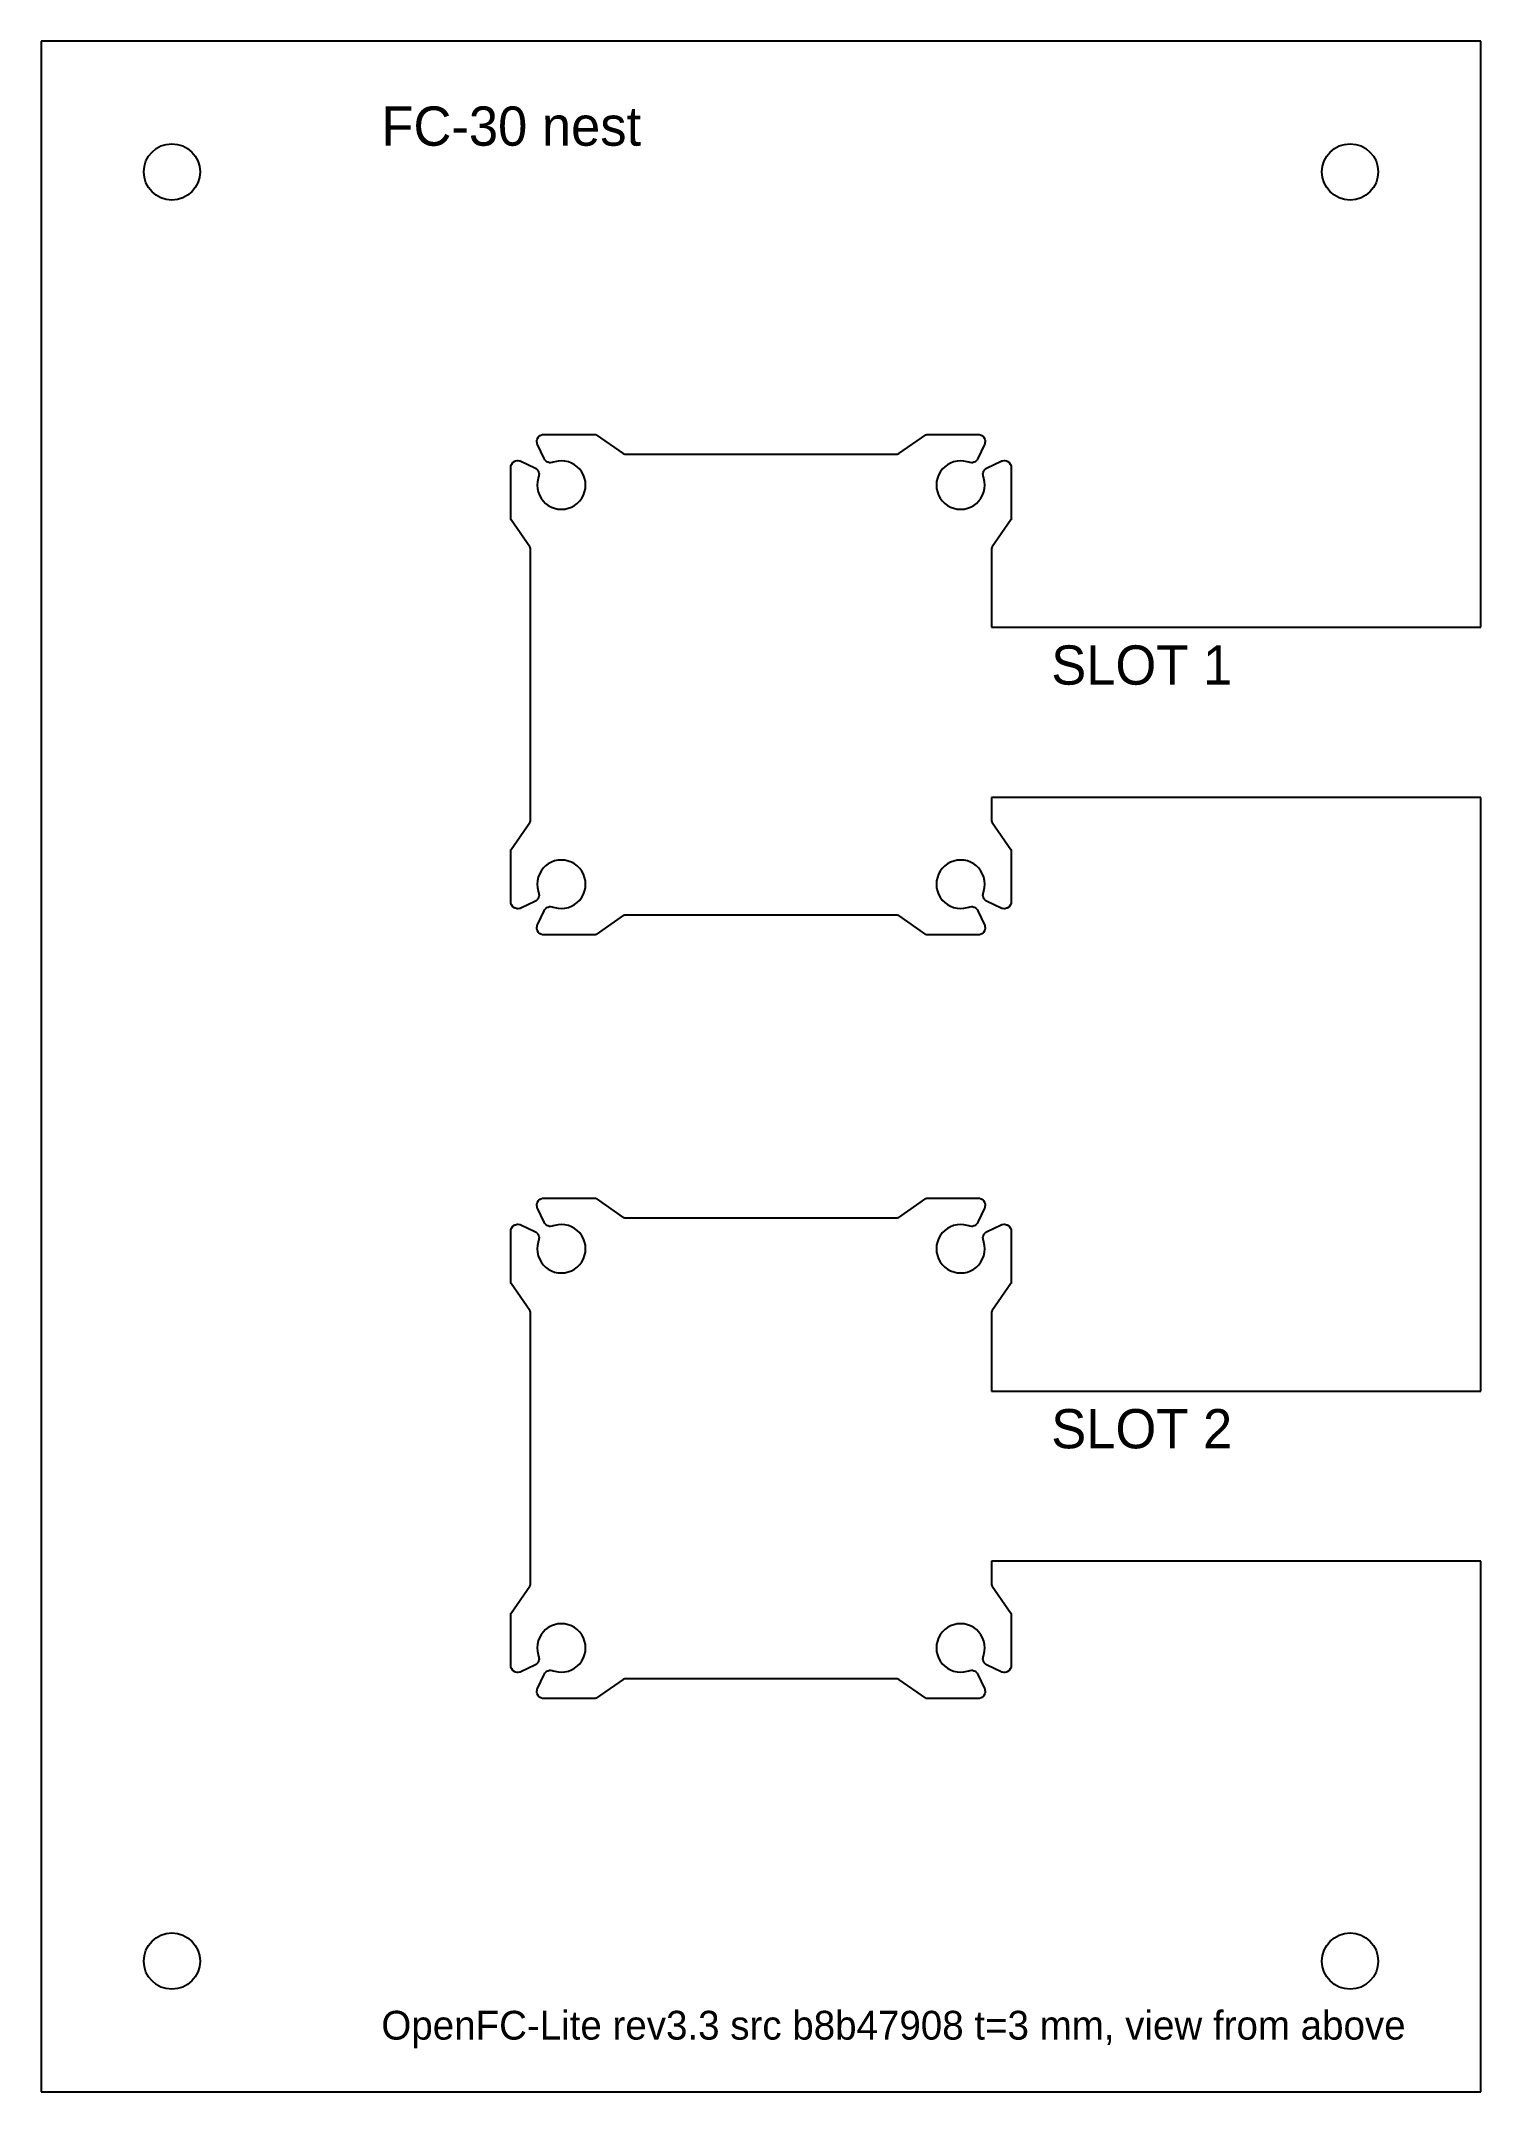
# Model space of a CAD drawing. Header units: millimetres. Extents: x -55 to 55, y -78 to 78.
import ezdxf

# ---------------------------------------------------------------- set-up
doc = ezdxf.new("R2010")
doc.units = ezdxf.units.MM

msp = doc.modelspace()

# ---------------------------------------------------------------- linework, layer by layer
at = {"layer": 'CUT'}
for p, q in [((55, 78.342), (-55, 78.342)), ((-55, 78.342), (-55, -78.342)), ((55, 33.551), (55, 78.342)), ((-17.121, 47.753), (-17.118, 47.803)), ((-17.107, 47.62), (-17.121, 47.753)), ((-17.118, 47.803), (-17.087, 47.934)), ((-17.097, 47.577), (-17.107, 47.62)), ((-17.071, 47.515), (-17.097, 47.577)), ((-17.087, 47.934), (-17.067, 47.98)), ((-17.068, 47.51), (-17.071, 47.515)), ((-16.571, 46.443), (-17.068, 47.51)), ((-17.067, 47.98), (-16.995, 48.093)), ((-16.995, 48.093), (-16.962, 48.13)), ((-16.962, 48.13), (-16.857, 48.213)), ((-16.857, 48.213), (-16.813, 48.237)), ((-16.813, 48.237), (-16.686, 48.281)), ((-16.686, 48.281), (-16.643, 48.29)), ((-16.643, 48.29), (-16.575, 48.292)), ((-16.575, 48.292), (-16.57, 48.292)), ((-16.57, 48.292), (-12.672, 48.292)), ((-12.672, 48.292), (-12.597, 48.272)), ((-12.597, 48.272), (-12.586, 48.265)), ((-12.586, 48.265), (-10.52, 46.818)), ((10.519, 46.818), (12.586, 48.265)), ((12.586, 48.265), (12.659, 48.292)), ((12.659, 48.292), (12.672, 48.292)), ((12.672, 48.292), (16.57, 48.292)), ((16.57, 48.292), (16.575, 48.292)), ((17.068, 47.51), (16.571, 46.443)), ((16.575, 48.292), (16.642, 48.29)), ((16.642, 48.29), (16.686, 48.282)), ((16.686, 48.282), (16.813, 48.237)), ((16.813, 48.237), (16.857, 48.213)), ((16.857, 48.213), (16.962, 48.13)), ((16.962, 48.13), (16.995, 48.093)), ((16.995, 48.093), (17.067, 47.98)), ((17.067, 47.98), (17.087, 47.934)), ((17.07, 47.515), (17.068, 47.51)), ((17.097, 47.577), (17.07, 47.515)), ((17.087, 47.934), (17.118, 47.803)), ((17.107, 47.62), (17.097, 47.577)), ((17.121, 47.753), (17.107, 47.62)), ((17.118, 47.803), (17.121, 47.753)), ((-19.121, 45.747), (-19.119, 45.814)), ((-19.121, 45.741), (-19.121, 45.747)), ((-19.121, 41.844), (-19.121, 45.741)), ((-19.119, 45.814), (-19.11, 45.857)), ((-19.11, 45.857), (-19.066, 45.984)), ((-19.066, 45.984), (-19.042, 46.028)), ((-19.042, 46.028), (-18.959, 46.133)), ((-18.959, 46.133), (-18.922, 46.167)), ((-18.922, 46.167), (-18.809, 46.239)), ((-18.809, 46.239), (-18.763, 46.258)), ((-18.763, 46.258), (-18.632, 46.289)), ((-18.632, 46.289), (-18.582, 46.292)), ((-18.582, 46.292), (-18.449, 46.279)), ((-18.449, 46.279), (-18.406, 46.268)), ((-18.406, 46.268), (-18.344, 46.242)), ((-18.344, 46.242), (-18.339, 46.239)), ((-18.339, 46.239), (-17.272, 45.742)), ((-17.272, 45.742), (-17.267, 45.74)), ((-17.267, 45.74), (-17.214, 45.713)), ((-17.214, 45.713), (-17.182, 45.69)), ((-17.182, 45.69), (-17.094, 45.611)), ((-17.094, 45.611), (-17.066, 45.577)), ((-17.066, 45.577), (-17.004, 45.475)), ((-17.004, 45.475), (-16.987, 45.434)), ((-16.568, 46.439), (-16.571, 46.443)), ((-16.541, 46.386), (-16.568, 46.439)), ((-16.519, 46.353), (-16.541, 46.386)), ((-16.44, 46.265), (-16.519, 46.353)), ((-16.405, 46.237), (-16.44, 46.265)), ((-16.303, 46.176), (-16.405, 46.237)), ((-16.262, 46.159), (-16.303, 46.176)), ((-16.147, 46.13), (-16.262, 46.159)), ((-16.103, 46.126), (-16.147, 46.13)), ((-15.984, 46.132), (-16.103, 46.126)), ((-15.946, 46.139), (-15.984, 46.132)), ((-15.889, 46.157), (-15.946, 46.139)), ((-15.886, 46.158), (-15.889, 46.157)), ((-15.761, 46.202), (-15.886, 46.158)), ((-15.501, 46.256), (-15.761, 46.202)), ((-15.238, 46.273), (-15.501, 46.256)), ((-14.976, 46.253), (-15.238, 46.273)), ((-14.718, 46.195), (-14.976, 46.253)), ((-14.472, 46.102), (-14.718, 46.195)), ((-14.241, 45.975), (-14.472, 46.102)), ((-14.031, 45.816), (-14.241, 45.975)), ((-13.845, 45.629), (-14.031, 45.816)), ((-13.688, 45.417), (-13.845, 45.629)), ((-10.52, 46.818), (-10.487, 46.797)), ((-10.487, 46.797), (-10.409, 46.773)), ((-10.409, 46.773), (-10.371, 46.771)), ((-10.371, 46.771), (10.371, 46.771)), ((10.371, 46.771), (10.409, 46.773)), ((10.409, 46.773), (10.487, 46.797)), ((10.487, 46.797), (10.519, 46.818)), ((13.845, 45.628), (13.688, 45.417)), ((14.031, 45.816), (13.845, 45.628)), ((14.241, 45.974), (14.031, 45.816)), ((14.472, 46.102), (14.241, 45.974)), ((14.718, 46.195), (14.472, 46.102)), ((14.976, 46.253), (14.718, 46.195)), ((15.238, 46.273), (14.976, 46.253)), ((15.501, 46.256), (15.238, 46.273)), ((15.761, 46.202), (15.501, 46.256)), ((15.886, 46.158), (15.761, 46.202)), ((15.889, 46.157), (15.886, 46.158)), ((15.946, 46.139), (15.889, 46.157)), ((15.984, 46.132), (15.946, 46.139)), ((16.103, 46.126), (15.984, 46.132)), ((16.147, 46.13), (16.103, 46.126)), ((16.262, 46.159), (16.147, 46.13)), ((16.303, 46.176), (16.262, 46.159)), ((16.405, 46.237), (16.303, 46.176)), ((16.44, 46.265), (16.405, 46.237)), ((16.519, 46.353), (16.44, 46.265)), ((16.541, 46.386), (16.519, 46.353)), ((16.569, 46.439), (16.541, 46.386)), ((16.571, 46.443), (16.569, 46.439)), ((16.987, 45.434), (17.004, 45.475)), ((17.004, 45.475), (17.066, 45.577)), ((17.066, 45.577), (17.094, 45.611)), ((17.094, 45.611), (17.182, 45.69)), ((17.182, 45.69), (17.214, 45.713)), ((17.214, 45.713), (17.267, 45.74)), ((17.267, 45.74), (17.272, 45.742)), ((17.272, 45.742), (18.339, 46.239)), ((18.339, 46.239), (18.344, 46.242)), ((18.344, 46.242), (18.406, 46.268)), ((18.406, 46.268), (18.449, 46.279)), ((18.449, 46.279), (18.582, 46.292)), ((18.582, 46.292), (18.632, 46.289)), ((18.632, 46.289), (18.763, 46.258)), ((18.763, 46.258), (18.809, 46.239)), ((18.809, 46.239), (18.922, 46.167)), ((18.922, 46.167), (18.959, 46.133)), ((18.959, 46.133), (19.042, 46.028)), ((19.042, 46.028), (19.066, 45.984)), ((19.066, 45.984), (19.11, 45.857)), ((19.11, 45.857), (19.118, 45.814)), ((19.118, 45.814), (19.121, 45.747)), ((19.121, 45.747), (19.121, 45.741)), ((19.121, 45.741), (19.121, 41.844)), ((-17.085, 44.673), (-17.102, 44.41)), ((-17.102, 44.41), (-17.082, 44.147)), ((-17.031, 44.932), (-17.085, 44.673)), ((-17.082, 44.147), (-17.024, 43.89)), ((-16.987, 45.058), (-17.031, 44.932)), ((-17.024, 43.89), (-16.931, 43.643)), ((-16.987, 45.434), (-16.959, 45.318)), ((-16.986, 45.06), (-16.987, 45.058)), ((-16.968, 45.117), (-16.986, 45.06)), ((-16.961, 45.155), (-16.968, 45.117)), ((-16.955, 45.274), (-16.961, 45.155)), ((-16.959, 45.318), (-16.955, 45.274)), ((-13.563, 45.185), (-13.688, 45.417)), ((-13.566, 43.65), (-13.473, 43.897)), ((-13.471, 44.938), (-13.563, 45.185)), ((-13.473, 43.897), (-13.417, 44.154)), ((-13.416, 44.68), (-13.471, 44.938)), ((-13.417, 44.154), (-13.398, 44.417)), ((-13.398, 44.417), (-13.416, 44.68)), ((13.416, 44.68), (13.398, 44.417)), ((13.398, 44.417), (13.417, 44.154)), ((13.471, 44.938), (13.416, 44.68)), ((13.417, 44.154), (13.474, 43.897)), ((13.563, 45.185), (13.471, 44.938)), ((13.474, 43.897), (13.566, 43.65)), ((13.688, 45.417), (13.563, 45.185)), ((16.931, 43.643), (17.024, 43.89)), ((16.954, 45.274), (16.959, 45.318)), ((16.961, 45.155), (16.954, 45.274)), ((16.959, 45.318), (16.987, 45.434)), ((16.968, 45.117), (16.961, 45.155)), ((16.986, 45.06), (16.968, 45.117)), ((16.987, 45.058), (16.986, 45.06)), ((17.03, 44.932), (16.987, 45.058)), ((17.024, 43.89), (17.082, 44.147)), ((17.085, 44.673), (17.03, 44.932)), ((17.082, 44.147), (17.102, 44.41)), ((17.102, 44.41), (17.085, 44.673)), ((-16.931, 43.643), (-16.803, 43.412)), ((-16.803, 43.412), (-16.644, 43.202)), ((-16.644, 43.202), (-16.457, 43.017)), ((-16.457, 43.017), (-16.246, 42.859)), ((-16.246, 42.859), (-16.014, 42.734)), ((-16.014, 42.734), (-15.767, 42.643)), ((-15.767, 42.643), (-15.509, 42.587)), ((-15.509, 42.587), (-15.246, 42.569)), ((-15.246, 42.569), (-14.983, 42.588)), ((-14.983, 42.588), (-14.726, 42.645)), ((-14.726, 42.645), (-14.479, 42.737)), ((-14.479, 42.737), (-14.248, 42.864)), ((-14.248, 42.864), (-14.037, 43.022)), ((-14.037, 43.022), (-13.85, 43.208)), ((-13.85, 43.208), (-13.692, 43.419)), ((-13.692, 43.419), (-13.566, 43.65)), ((13.566, 43.65), (13.693, 43.419)), ((13.693, 43.419), (13.851, 43.208)), ((13.851, 43.208), (14.037, 43.022)), ((14.037, 43.022), (14.248, 42.864)), ((14.248, 42.864), (14.479, 42.737)), ((14.479, 42.737), (14.726, 42.645)), ((14.726, 42.645), (14.983, 42.588)), ((14.983, 42.588), (15.246, 42.569)), ((15.246, 42.569), (15.509, 42.587)), ((15.509, 42.587), (15.767, 42.643)), ((15.767, 42.643), (16.014, 42.734)), ((16.014, 42.734), (16.246, 42.859)), ((16.246, 42.859), (16.457, 43.017)), ((16.457, 43.017), (16.644, 43.202)), ((16.644, 43.202), (16.803, 43.412)), ((16.803, 43.412), (16.931, 43.643)), ((-19.121, 41.831), (-19.121, 41.844)), ((-19.094, 41.758), (-19.121, 41.831)), ((-17.647, 39.691), (-19.094, 41.758)), ((19.094, 41.758), (17.647, 39.691)), ((19.101, 41.769), (19.094, 41.758)), ((19.121, 41.844), (19.101, 41.769)), ((-17.626, 39.659), (-17.647, 39.691)), ((-17.601, 39.581), (-17.626, 39.659)), ((-17.6, 39.542), (-17.601, 39.581)), ((-17.6, 18.8), (-17.6, 39.542)), ((17.601, 39.581), (17.6, 39.542)), ((17.6, 39.542), (17.6, 33.551)), ((17.626, 39.659), (17.601, 39.581)), ((17.647, 39.691), (17.626, 39.659)), ((17.6, 33.551), (55, 33.551)), ((55, 20.551), (17.6, 20.551)), ((17.6, 20.551), (17.6, 18.8)), ((55, -24.791), (55, 20.551)), ((-19.094, 16.585), (-17.647, 18.652)), ((-17.647, 18.652), (-17.626, 18.684)), ((-17.626, 18.684), (-17.601, 18.762)), ((-17.601, 18.762), (-17.6, 18.8)), ((17.6, 18.8), (17.601, 18.762)), ((17.601, 18.762), (17.626, 18.684)), ((17.626, 18.684), (17.647, 18.652)), ((17.647, 18.652), (19.094, 16.585)), ((-19.121, 16.499), (-19.101, 16.574)), ((-19.121, 12.601), (-19.121, 16.499)), ((-19.101, 16.574), (-19.094, 16.585)), ((-15.767, 15.7), (-16.014, 15.609)), ((-15.509, 15.755), (-15.767, 15.7)), ((-15.246, 15.773), (-15.509, 15.755)), ((-14.983, 15.754), (-15.246, 15.773)), ((-14.726, 15.698), (-14.983, 15.754)), ((-14.479, 15.605), (-14.726, 15.698)), ((14.726, 15.698), (14.479, 15.605)), ((14.983, 15.754), (14.726, 15.698)), ((15.246, 15.773), (14.983, 15.754)), ((15.509, 15.755), (15.246, 15.773)), ((15.767, 15.7), (15.509, 15.755)), ((16.014, 15.608), (15.767, 15.7)), ((19.094, 16.585), (19.121, 16.512)), ((19.121, 16.512), (19.121, 16.499)), ((19.121, 16.499), (19.121, 12.601)), ((-17.082, 14.196), (-17.102, 13.933)), ((-17.024, 14.453), (-17.082, 14.196)), ((-16.931, 14.699), (-17.024, 14.453)), ((-16.803, 14.93), (-16.931, 14.699)), ((-16.644, 15.14), (-16.803, 14.93)), ((-16.457, 15.326), (-16.644, 15.14)), ((-16.246, 15.483), (-16.457, 15.326)), ((-16.014, 15.609), (-16.246, 15.483)), ((-14.248, 15.479), (-14.479, 15.605)), ((-14.037, 15.321), (-14.248, 15.479)), ((-13.85, 15.134), (-14.037, 15.321)), ((-13.692, 14.923), (-13.85, 15.134)), ((-13.566, 14.692), (-13.692, 14.923)), ((-13.473, 14.445), (-13.566, 14.692)), ((-13.417, 14.188), (-13.473, 14.445)), ((-13.398, 13.925), (-13.417, 14.188)), ((13.417, 14.188), (13.398, 13.925)), ((13.474, 14.445), (13.417, 14.188)), ((13.566, 14.692), (13.474, 14.445)), ((13.692, 14.923), (13.566, 14.692)), ((13.851, 15.134), (13.692, 14.923)), ((14.037, 15.321), (13.851, 15.134)), ((14.248, 15.479), (14.037, 15.321)), ((14.479, 15.605), (14.248, 15.479)), ((16.246, 15.483), (16.014, 15.608)), ((16.457, 15.326), (16.246, 15.483)), ((16.644, 15.14), (16.457, 15.326)), ((16.803, 14.93), (16.644, 15.14)), ((16.931, 14.699), (16.803, 14.93)), ((17.024, 14.453), (16.931, 14.699)), ((17.082, 14.196), (17.024, 14.453)), ((17.102, 13.933), (17.082, 14.196)), ((-19.121, 12.596), (-19.121, 12.601)), ((-19.119, 12.529), (-19.121, 12.596)), ((-17.272, 12.6), (-18.339, 12.103)), ((-17.267, 12.603), (-17.272, 12.6)), ((-17.214, 12.63), (-17.267, 12.603)), ((-17.182, 12.652), (-17.214, 12.63)), ((-17.094, 12.732), (-17.182, 12.652)), ((-17.102, 13.933), (-17.085, 13.67)), ((-17.066, 12.766), (-17.094, 12.732)), ((-17.085, 13.67), (-17.031, 13.411)), ((-17.004, 12.868), (-17.066, 12.766)), ((-17.031, 13.411), (-16.987, 13.285)), ((-16.987, 12.909), (-17.004, 12.868)), ((-16.987, 13.285), (-16.986, 13.282)), ((-16.959, 13.024), (-16.987, 12.909)), ((-16.986, 13.282), (-16.968, 13.226)), ((-16.968, 13.226), (-16.961, 13.187)), ((-16.961, 13.187), (-16.954, 13.068)), ((-16.954, 13.068), (-16.959, 13.024)), ((-14.031, 12.527), (-13.845, 12.714)), ((-13.845, 12.714), (-13.688, 12.925)), ((-13.688, 12.925), (-13.563, 13.157)), ((-13.563, 13.157), (-13.471, 13.404)), ((-13.471, 13.404), (-13.416, 13.662)), ((-13.416, 13.662), (-13.398, 13.925)), ((13.398, 13.925), (13.416, 13.662)), ((13.416, 13.662), (13.471, 13.404)), ((13.471, 13.404), (13.563, 13.157)), ((13.563, 13.157), (13.688, 12.926)), ((13.688, 12.926), (13.845, 12.714)), ((13.845, 12.714), (14.031, 12.527)), ((16.954, 13.068), (16.961, 13.187)), ((16.959, 13.024), (16.954, 13.068)), ((16.987, 12.909), (16.959, 13.024)), ((16.961, 13.187), (16.968, 13.225)), ((16.968, 13.225), (16.986, 13.282)), ((16.986, 13.282), (16.987, 13.285)), ((16.987, 13.285), (17.031, 13.411)), ((17.004, 12.868), (16.987, 12.909)), ((17.066, 12.766), (17.004, 12.868)), ((17.031, 13.411), (17.085, 13.67)), ((17.094, 12.732), (17.066, 12.766)), ((17.085, 13.67), (17.102, 13.933)), ((17.182, 12.652), (17.094, 12.732)), ((17.214, 12.63), (17.182, 12.652)), ((17.267, 12.603), (17.214, 12.63)), ((17.272, 12.6), (17.267, 12.603)), ((18.339, 12.103), (17.272, 12.6)), ((19.121, 12.596), (19.118, 12.529)), ((19.121, 12.601), (19.121, 12.596)), ((-19.11, 12.485), (-19.119, 12.529)), ((-19.066, 12.358), (-19.11, 12.485)), ((-19.042, 12.315), (-19.066, 12.358)), ((-18.959, 12.209), (-19.042, 12.315)), ((-18.922, 12.176), (-18.959, 12.209)), ((-18.809, 12.104), (-18.922, 12.176)), ((-18.763, 12.084), (-18.809, 12.104)), ((-18.632, 12.053), (-18.763, 12.084)), ((-18.582, 12.05), (-18.632, 12.053)), ((-18.449, 12.064), (-18.582, 12.05)), ((-18.406, 12.075), (-18.449, 12.064)), ((-18.344, 12.101), (-18.406, 12.075)), ((-18.339, 12.103), (-18.344, 12.101)), ((-17.068, 10.832), (-16.571, 11.899)), ((-16.571, 11.899), (-16.569, 11.904)), ((-16.569, 11.904), (-16.542, 11.957)), ((-16.542, 11.957), (-16.519, 11.989)), ((-16.519, 11.989), (-16.44, 12.077)), ((-16.44, 12.077), (-16.405, 12.106)), ((-16.405, 12.106), (-16.303, 12.167)), ((-16.303, 12.167), (-16.262, 12.184)), ((-16.262, 12.184), (-16.147, 12.212)), ((-16.147, 12.212), (-16.103, 12.217)), ((-16.103, 12.217), (-15.984, 12.21)), ((-15.984, 12.21), (-15.946, 12.203)), ((-15.946, 12.203), (-15.889, 12.185)), ((-15.889, 12.185), (-15.886, 12.184)), ((-15.886, 12.184), (-15.761, 12.141)), ((-15.761, 12.141), (-15.501, 12.086)), ((-15.501, 12.086), (-15.238, 12.069)), ((-15.238, 12.069), (-14.976, 12.089)), ((-14.976, 12.089), (-14.718, 12.147)), ((-14.718, 12.147), (-14.472, 12.24)), ((-14.472, 12.24), (-14.241, 12.368)), ((-14.241, 12.368), (-14.031, 12.527)), ((-10.52, 11.524), (-12.586, 10.077)), ((-10.487, 11.545), (-10.52, 11.524)), ((-10.409, 11.57), (-10.487, 11.545)), ((-10.371, 11.571), (-10.409, 11.57)), ((10.371, 11.571), (-10.371, 11.571)), ((10.409, 11.57), (10.371, 11.571)), ((10.487, 11.545), (10.409, 11.57)), ((10.519, 11.524), (10.487, 11.545)), ((12.586, 10.077), (10.519, 11.524)), ((14.031, 12.527), (14.241, 12.368)), ((14.241, 12.368), (14.472, 12.24)), ((14.472, 12.24), (14.718, 12.147)), ((14.718, 12.147), (14.976, 12.089)), ((14.976, 12.089), (15.238, 12.069)), ((15.238, 12.069), (15.501, 12.086)), ((15.501, 12.086), (15.761, 12.141)), ((15.761, 12.141), (15.886, 12.184)), ((15.886, 12.184), (15.889, 12.185)), ((15.889, 12.185), (15.946, 12.203)), ((15.946, 12.203), (15.984, 12.21)), ((15.984, 12.21), (16.103, 12.217)), ((16.103, 12.217), (16.147, 12.212)), ((16.147, 12.212), (16.262, 12.184)), ((16.262, 12.184), (16.303, 12.167)), ((16.303, 12.167), (16.405, 12.106)), ((16.405, 12.106), (16.44, 12.077)), ((16.44, 12.077), (16.519, 11.989)), ((16.519, 11.989), (16.541, 11.957)), ((16.541, 11.957), (16.568, 11.904)), ((16.568, 11.904), (16.571, 11.899)), ((16.571, 11.899), (17.068, 10.832)), ((18.344, 12.101), (18.339, 12.103)), ((18.406, 12.075), (18.344, 12.101)), ((18.449, 12.064), (18.406, 12.075)), ((18.582, 12.05), (18.449, 12.064)), ((18.632, 12.053), (18.582, 12.05)), ((18.763, 12.084), (18.632, 12.053)), ((18.809, 12.104), (18.763, 12.084)), ((18.922, 12.176), (18.809, 12.104)), ((18.959, 12.209), (18.922, 12.176)), ((19.042, 12.315), (18.959, 12.209)), ((19.066, 12.358), (19.042, 12.315)), ((19.11, 12.485), (19.066, 12.358)), ((19.118, 12.529), (19.11, 12.485)), ((-17.121, 10.589), (-17.108, 10.722)), ((-17.118, 10.539), (-17.121, 10.589)), ((-17.087, 10.408), (-17.118, 10.539)), ((-17.108, 10.722), (-17.097, 10.765)), ((-17.097, 10.765), (-17.07, 10.827)), ((-17.067, 10.362), (-17.087, 10.408)), ((-17.07, 10.827), (-17.068, 10.832)), ((-16.995, 10.249), (-17.067, 10.362)), ((-16.962, 10.212), (-16.995, 10.249)), ((-16.857, 10.129), (-16.962, 10.212)), ((-16.813, 10.105), (-16.857, 10.129)), ((-16.686, 10.061), (-16.813, 10.105)), ((-16.643, 10.053), (-16.686, 10.061)), ((-16.575, 10.05), (-16.643, 10.053)), ((-16.57, 10.05), (-16.575, 10.05)), ((-12.672, 10.05), (-16.57, 10.05)), ((-12.659, 10.051), (-12.672, 10.05)), ((-12.586, 10.077), (-12.659, 10.051)), ((12.597, 10.07), (12.586, 10.077)), ((12.672, 10.05), (12.597, 10.07)), ((16.57, 10.05), (12.672, 10.05)), ((16.575, 10.05), (16.57, 10.05)), ((16.642, 10.053), (16.575, 10.05)), ((16.686, 10.061), (16.642, 10.053)), ((16.813, 10.105), (16.686, 10.061)), ((16.857, 10.129), (16.813, 10.105)), ((16.962, 10.212), (16.857, 10.129)), ((16.995, 10.249), (16.962, 10.212)), ((17.067, 10.362), (16.995, 10.249)), ((17.087, 10.408), (17.067, 10.362)), ((17.068, 10.832), (17.07, 10.827)), ((17.07, 10.827), (17.097, 10.765)), ((17.118, 10.539), (17.087, 10.408)), ((17.097, 10.765), (17.107, 10.722)), ((17.107, 10.722), (17.121, 10.589)), ((17.121, 10.589), (17.118, 10.539)), ((-17.121, -10.589), (-17.118, -10.539)), ((-17.107, -10.722), (-17.121, -10.589)), ((-17.118, -10.539), (-17.087, -10.408)), ((-17.097, -10.765), (-17.107, -10.722)), ((-17.071, -10.827), (-17.097, -10.765)), ((-17.087, -10.408), (-17.067, -10.362)), ((-17.068, -10.832), (-17.071, -10.827)), ((-16.571, -11.899), (-17.068, -10.832)), ((-17.067, -10.362), (-16.995, -10.249)), ((-16.995, -10.249), (-16.962, -10.212)), ((-16.962, -10.212), (-16.857, -10.129)), ((-16.857, -10.129), (-16.813, -10.105)), ((-16.813, -10.105), (-16.686, -10.061)), ((-16.686, -10.061), (-16.643, -10.053)), ((-16.643, -10.053), (-16.575, -10.05)), ((-16.575, -10.05), (-16.57, -10.05)), ((-16.57, -10.05), (-12.672, -10.05)), ((-12.672, -10.05), (-12.597, -10.07)), ((-12.597, -10.07), (-12.586, -10.077)), ((-12.586, -10.077), (-10.52, -11.524)), ((10.519, -11.524), (12.586, -10.077)), ((12.586, -10.077), (12.659, -10.051)), ((12.659, -10.051), (12.672, -10.05)), ((12.672, -10.05), (16.57, -10.05)), ((16.57, -10.05), (16.575, -10.05)), ((17.068, -10.832), (16.571, -11.899)), ((16.575, -10.05), (16.642, -10.053)), ((16.642, -10.053), (16.686, -10.061)), ((16.686, -10.061), (16.813, -10.105)), ((16.813, -10.105), (16.857, -10.129)), ((16.857, -10.129), (16.962, -10.212)), ((16.962, -10.212), (16.995, -10.249)), ((16.995, -10.249), (17.067, -10.362)), ((17.067, -10.362), (17.087, -10.408)), ((17.07, -10.827), (17.068, -10.832)), ((17.097, -10.765), (17.07, -10.827)), ((17.087, -10.408), (17.118, -10.539)), ((17.107, -10.722), (17.097, -10.765)), ((17.121, -10.589), (17.107, -10.722)), ((17.118, -10.539), (17.121, -10.589)), ((-19.121, -12.596), (-19.119, -12.529)), ((-19.119, -12.529), (-19.11, -12.485)), ((-19.11, -12.485), (-19.066, -12.358)), ((-19.066, -12.358), (-19.042, -12.315)), ((-19.042, -12.315), (-18.959, -12.209)), ((-18.959, -12.209), (-18.922, -12.176)), ((-18.922, -12.176), (-18.809, -12.104)), ((-18.809, -12.104), (-18.763, -12.084)), ((-18.763, -12.084), (-18.632, -12.053)), ((-18.632, -12.053), (-18.582, -12.05)), ((-18.582, -12.05), (-18.449, -12.064)), ((-18.449, -12.064), (-18.406, -12.075)), ((-18.406, -12.075), (-18.344, -12.101)), ((-18.344, -12.101), (-18.339, -12.103)), ((-18.339, -12.103), (-17.272, -12.6)), ((-16.568, -11.904), (-16.571, -11.899)), ((-16.541, -11.957), (-16.568, -11.904)), ((-16.519, -11.989), (-16.541, -11.957)), ((-16.44, -12.077), (-16.519, -11.989)), ((-16.405, -12.105), (-16.44, -12.077)), ((-16.303, -12.167), (-16.405, -12.105)), ((-16.262, -12.184), (-16.303, -12.167)), ((-16.147, -12.212), (-16.262, -12.184)), ((-16.103, -12.217), (-16.147, -12.212)), ((-15.984, -12.21), (-16.103, -12.217)), ((-15.946, -12.203), (-15.984, -12.21)), ((-15.889, -12.185), (-15.946, -12.203)), ((-15.886, -12.184), (-15.889, -12.185)), ((-15.761, -12.141), (-15.886, -12.184)), ((-15.501, -12.086), (-15.761, -12.141)), ((-15.238, -12.069), (-15.501, -12.086)), ((-14.976, -12.089), (-15.238, -12.069)), ((-14.718, -12.147), (-14.976, -12.089)), ((-14.472, -12.24), (-14.718, -12.147)), ((-14.241, -12.368), (-14.472, -12.24)), ((-14.031, -12.527), (-14.241, -12.368)), ((-13.845, -12.714), (-14.031, -12.527)), ((-10.52, -11.524), (-10.487, -11.545)), ((-10.487, -11.545), (-10.409, -11.57)), ((-10.409, -11.57), (-10.371, -11.571)), ((-10.371, -11.571), (10.371, -11.571)), ((10.371, -11.571), (10.409, -11.57)), ((10.409, -11.57), (10.487, -11.545)), ((10.487, -11.545), (10.519, -11.524)), ((14.031, -12.527), (13.845, -12.714)), ((14.241, -12.368), (14.031, -12.527)), ((14.472, -12.24), (14.241, -12.368)), ((14.718, -12.147), (14.472, -12.24)), ((14.976, -12.089), (14.718, -12.147)), ((15.238, -12.069), (14.976, -12.089)), ((15.501, -12.086), (15.238, -12.069)), ((15.761, -12.141), (15.501, -12.086)), ((15.886, -12.184), (15.761, -12.141)), ((15.889, -12.185), (15.886, -12.184)), ((15.946, -12.203), (15.889, -12.185)), ((15.984, -12.21), (15.946, -12.203)), ((16.103, -12.217), (15.984, -12.21)), ((16.147, -12.212), (16.103, -12.217)), ((16.262, -12.184), (16.147, -12.212)), ((16.303, -12.167), (16.262, -12.184)), ((16.405, -12.106), (16.303, -12.167)), ((16.44, -12.077), (16.405, -12.106)), ((16.519, -11.989), (16.44, -12.077)), ((16.541, -11.957), (16.519, -11.989)), ((16.569, -11.904), (16.541, -11.957)), ((16.571, -11.899), (16.569, -11.904)), ((17.272, -12.6), (18.339, -12.103)), ((18.339, -12.103), (18.344, -12.101)), ((18.344, -12.101), (18.406, -12.075)), ((18.406, -12.075), (18.449, -12.064)), ((18.449, -12.064), (18.582, -12.05)), ((18.582, -12.05), (18.632, -12.053)), ((18.632, -12.053), (18.763, -12.084)), ((18.763, -12.084), (18.809, -12.104)), ((18.809, -12.104), (18.922, -12.176)), ((18.922, -12.176), (18.959, -12.209)), ((18.959, -12.209), (19.042, -12.315)), ((19.042, -12.315), (19.066, -12.358)), ((19.066, -12.358), (19.11, -12.485)), ((19.11, -12.485), (19.118, -12.529)), ((19.118, -12.529), (19.121, -12.596)), ((-19.121, -12.601), (-19.121, -12.596)), ((-19.121, -16.499), (-19.121, -12.601)), ((-17.272, -12.6), (-17.267, -12.603)), ((-17.267, -12.603), (-17.214, -12.63)), ((-17.214, -12.63), (-17.182, -12.652)), ((-17.182, -12.652), (-17.094, -12.731)), ((-17.085, -13.67), (-17.102, -13.933)), ((-17.102, -13.933), (-17.082, -14.196)), ((-17.094, -12.731), (-17.066, -12.766)), ((-17.031, -13.411), (-17.085, -13.67)), ((-17.066, -12.766), (-17.004, -12.868)), ((-16.987, -13.285), (-17.031, -13.411)), ((-17.004, -12.868), (-16.987, -12.909)), ((-16.987, -12.909), (-16.959, -13.024)), ((-16.986, -13.282), (-16.987, -13.285)), ((-16.968, -13.225), (-16.986, -13.282)), ((-16.961, -13.187), (-16.968, -13.225)), ((-16.955, -13.068), (-16.961, -13.187)), ((-16.959, -13.024), (-16.955, -13.068)), ((-13.688, -12.925), (-13.845, -12.714)), ((-13.563, -13.157), (-13.688, -12.925)), ((-13.471, -13.404), (-13.563, -13.157)), ((-13.416, -13.662), (-13.471, -13.404)), ((-13.417, -14.188), (-13.398, -13.925)), ((-13.398, -13.925), (-13.416, -13.662)), ((13.416, -13.662), (13.398, -13.925)), ((13.398, -13.925), (13.417, -14.188)), ((13.471, -13.404), (13.416, -13.662)), ((13.563, -13.157), (13.471, -13.404)), ((13.688, -12.926), (13.563, -13.157)), ((13.845, -12.714), (13.688, -12.926)), ((16.954, -13.068), (16.959, -13.024)), ((16.961, -13.187), (16.954, -13.068)), ((16.959, -13.024), (16.987, -12.909)), ((16.968, -13.225), (16.961, -13.187)), ((16.986, -13.282), (16.968, -13.225)), ((16.987, -13.285), (16.986, -13.282)), ((16.987, -12.909), (17.004, -12.868)), ((17.03, -13.411), (16.987, -13.285)), ((17.004, -12.868), (17.066, -12.766)), ((17.085, -13.67), (17.03, -13.411)), ((17.066, -12.766), (17.094, -12.732)), ((17.082, -14.196), (17.102, -13.933)), ((17.102, -13.933), (17.085, -13.67)), ((17.094, -12.732), (17.182, -12.652)), ((17.182, -12.652), (17.214, -12.63)), ((17.214, -12.63), (17.267, -12.603)), ((17.267, -12.603), (17.272, -12.6)), ((19.121, -12.596), (19.121, -12.601)), ((19.121, -12.601), (19.121, -16.499)), ((-17.082, -14.196), (-17.024, -14.453)), ((-17.024, -14.453), (-16.931, -14.699)), ((-16.931, -14.699), (-16.803, -14.93)), ((-16.803, -14.93), (-16.644, -15.14)), ((-16.644, -15.14), (-16.457, -15.326)), ((-16.457, -15.326), (-16.246, -15.483)), ((-16.246, -15.483), (-16.014, -15.608)), ((-16.014, -15.608), (-15.767, -15.7)), ((-14.726, -15.698), (-14.479, -15.605)), ((-14.479, -15.605), (-14.248, -15.479)), ((-14.248, -15.479), (-14.037, -15.321)), ((-14.037, -15.321), (-13.85, -15.134)), ((-13.85, -15.134), (-13.692, -14.923)), ((-13.692, -14.923), (-13.566, -14.692)), ((-13.566, -14.692), (-13.473, -14.445)), ((-13.473, -14.445), (-13.417, -14.188)), ((13.417, -14.188), (13.474, -14.445)), ((13.474, -14.445), (13.566, -14.692)), ((13.566, -14.692), (13.693, -14.923)), ((13.693, -14.923), (13.851, -15.134)), ((13.851, -15.134), (14.037, -15.321)), ((14.037, -15.321), (14.248, -15.479)), ((14.248, -15.479), (14.479, -15.605)), ((14.479, -15.605), (14.726, -15.698)), ((15.767, -15.7), (16.014, -15.608)), ((16.014, -15.608), (16.246, -15.483)), ((16.246, -15.483), (16.457, -15.326)), ((16.457, -15.326), (16.644, -15.14)), ((16.644, -15.14), (16.803, -14.93)), ((16.803, -14.93), (16.931, -14.699)), ((16.931, -14.699), (17.024, -14.453)), ((17.024, -14.453), (17.082, -14.196)), ((-19.121, -16.512), (-19.121, -16.499)), ((-19.094, -16.585), (-19.121, -16.512)), ((-17.647, -18.652), (-19.094, -16.585)), ((-15.767, -15.7), (-15.509, -15.755)), ((-15.509, -15.755), (-15.246, -15.773)), ((-15.246, -15.773), (-14.983, -15.754)), ((-14.983, -15.754), (-14.726, -15.698)), ((14.726, -15.698), (14.983, -15.754)), ((14.983, -15.754), (15.246, -15.773)), ((15.246, -15.773), (15.509, -15.755)), ((15.509, -15.755), (15.767, -15.7)), ((19.094, -16.585), (17.647, -18.652)), ((19.101, -16.574), (19.094, -16.585)), ((19.121, -16.499), (19.101, -16.574)), ((-17.626, -18.684), (-17.647, -18.652)), ((-17.601, -18.762), (-17.626, -18.684)), ((-17.6, -18.8), (-17.601, -18.762)), ((-17.6, -39.542), (-17.6, -18.8)), ((17.601, -18.762), (17.6, -18.8)), ((17.6, -18.8), (17.6, -24.791)), ((17.626, -18.684), (17.601, -18.762)), ((17.647, -18.652), (17.626, -18.684)), ((17.6, -24.791), (55, -24.791)), ((55, -37.791), (17.6, -37.791)), ((17.6, -37.791), (17.6, -39.542)), ((55, -78.342), (55, -37.791)), ((-19.094, -41.758), (-17.647, -39.691)), ((-17.647, -39.691), (-17.626, -39.659)), ((-17.626, -39.659), (-17.601, -39.581)), ((-17.601, -39.581), (-17.6, -39.542)), ((17.6, -39.542), (17.601, -39.581)), ((17.601, -39.581), (17.626, -39.659)), ((17.626, -39.659), (17.647, -39.691)), ((17.647, -39.691), (19.094, -41.758)), ((-19.121, -41.844), (-19.101, -41.769)), ((-19.121, -45.741), (-19.121, -41.844)), ((-19.101, -41.769), (-19.094, -41.758)), ((19.094, -41.758), (19.121, -41.831)), ((19.121, -41.831), (19.121, -41.844)), ((19.121, -41.844), (19.121, -45.741)), ((-16.931, -43.643), (-17.024, -43.889)), ((-16.803, -43.412), (-16.931, -43.643)), ((-16.644, -43.202), (-16.803, -43.412)), ((-16.457, -43.016), (-16.644, -43.202)), ((-16.246, -42.859), (-16.457, -43.016)), ((-16.014, -42.734), (-16.246, -42.859)), ((-15.767, -42.642), (-16.014, -42.734)), ((-15.509, -42.587), (-15.767, -42.642)), ((-15.246, -42.569), (-15.509, -42.587)), ((-14.983, -42.588), (-15.246, -42.569)), ((-14.726, -42.645), (-14.983, -42.588)), ((-14.479, -42.737), (-14.726, -42.645)), ((-14.248, -42.864), (-14.479, -42.737)), ((-14.037, -43.022), (-14.248, -42.864)), ((-13.85, -43.208), (-14.037, -43.022)), ((-13.692, -43.419), (-13.85, -43.208)), ((-13.566, -43.65), (-13.692, -43.419)), ((-13.473, -43.897), (-13.566, -43.65)), ((13.566, -43.65), (13.474, -43.897)), ((13.692, -43.419), (13.566, -43.65)), ((13.851, -43.208), (13.692, -43.419)), ((14.037, -43.022), (13.851, -43.208)), ((14.248, -42.864), (14.037, -43.022)), ((14.479, -42.737), (14.248, -42.864)), ((14.726, -42.645), (14.479, -42.737)), ((14.983, -42.588), (14.726, -42.645)), ((15.246, -42.569), (14.983, -42.588)), ((15.509, -42.587), (15.246, -42.569)), ((15.767, -42.643), (15.509, -42.587)), ((16.014, -42.734), (15.767, -42.643)), ((16.246, -42.859), (16.014, -42.734)), ((16.457, -43.017), (16.246, -42.859)), ((16.644, -43.202), (16.457, -43.017)), ((16.803, -43.412), (16.644, -43.202)), ((16.931, -43.643), (16.803, -43.412)), ((17.024, -43.89), (16.931, -43.643)), ((-17.082, -44.147), (-17.102, -44.409)), ((-17.102, -44.409), (-17.085, -44.672)), ((-17.085, -44.672), (-17.031, -44.932)), ((-17.024, -43.889), (-17.082, -44.147)), ((-17.031, -44.932), (-16.987, -45.058)), ((-16.987, -45.434), (-17.004, -45.475)), ((-16.987, -45.058), (-16.986, -45.06)), ((-16.959, -45.318), (-16.987, -45.434)), ((-16.986, -45.06), (-16.968, -45.117)), ((-16.968, -45.117), (-16.961, -45.155)), ((-16.961, -45.155), (-16.954, -45.274)), ((-16.954, -45.274), (-16.959, -45.318)), ((-13.845, -45.629), (-13.688, -45.417)), ((-13.688, -45.417), (-13.563, -45.185)), ((-13.563, -45.185), (-13.471, -44.938)), ((-13.417, -44.154), (-13.473, -43.897)), ((-13.471, -44.938), (-13.416, -44.68)), ((-13.398, -44.417), (-13.417, -44.154)), ((-13.416, -44.68), (-13.398, -44.417)), ((13.417, -44.154), (13.398, -44.417)), ((13.398, -44.417), (13.416, -44.68)), ((13.416, -44.68), (13.471, -44.938)), ((13.474, -43.897), (13.417, -44.154)), ((13.471, -44.938), (13.563, -45.185)), ((13.563, -45.185), (13.688, -45.417)), ((13.688, -45.417), (13.845, -45.628)), ((16.954, -45.274), (16.961, -45.155)), ((16.959, -45.318), (16.954, -45.274)), ((16.987, -45.434), (16.959, -45.318)), ((16.961, -45.155), (16.968, -45.117)), ((16.968, -45.117), (16.986, -45.06)), ((16.986, -45.06), (16.987, -45.058)), ((16.987, -45.058), (17.031, -44.932)), ((17.004, -45.475), (16.987, -45.434)), ((17.082, -44.147), (17.024, -43.89)), ((17.031, -44.932), (17.085, -44.673)), ((17.102, -44.41), (17.082, -44.147)), ((17.085, -44.673), (17.102, -44.41)), ((-19.121, -45.747), (-19.121, -45.741)), ((-19.119, -45.814), (-19.121, -45.747)), ((-19.11, -45.857), (-19.119, -45.814)), ((-19.066, -45.984), (-19.11, -45.857)), ((-19.042, -46.028), (-19.066, -45.984)), ((-18.959, -46.133), (-19.042, -46.028)), ((-18.922, -46.167), (-18.959, -46.133)), ((-18.809, -46.239), (-18.922, -46.167)), ((-18.763, -46.258), (-18.809, -46.239)), ((-18.632, -46.289), (-18.763, -46.258)), ((-18.582, -46.292), (-18.632, -46.289)), ((-18.449, -46.279), (-18.582, -46.292)), ((-18.406, -46.268), (-18.449, -46.279)), ((-18.344, -46.242), (-18.406, -46.268)), ((-18.339, -46.239), (-18.344, -46.242)), ((-17.272, -45.742), (-18.339, -46.239)), ((-17.267, -45.74), (-17.272, -45.742)), ((-17.214, -45.713), (-17.267, -45.74)), ((-17.182, -45.69), (-17.214, -45.713)), ((-17.094, -45.611), (-17.182, -45.69)), ((-17.066, -45.577), (-17.094, -45.611)), ((-17.068, -47.51), (-16.571, -46.443)), ((-17.004, -45.475), (-17.066, -45.577)), ((-16.571, -46.443), (-16.569, -46.439)), ((-16.569, -46.439), (-16.542, -46.386)), ((-16.542, -46.386), (-16.519, -46.353)), ((-16.519, -46.353), (-16.44, -46.265)), ((-16.44, -46.265), (-16.405, -46.237)), ((-16.405, -46.237), (-16.303, -46.176)), ((-16.303, -46.176), (-16.262, -46.159)), ((-16.262, -46.159), (-16.147, -46.13)), ((-16.147, -46.13), (-16.103, -46.126)), ((-16.103, -46.126), (-15.984, -46.132)), ((-15.984, -46.132), (-15.946, -46.139)), ((-15.946, -46.139), (-15.889, -46.157)), ((-15.889, -46.157), (-15.886, -46.158)), ((-15.886, -46.158), (-15.761, -46.202)), ((-15.761, -46.202), (-15.501, -46.256)), ((-15.501, -46.256), (-15.238, -46.273)), ((-15.238, -46.273), (-14.976, -46.253)), ((-14.976, -46.253), (-14.718, -46.195)), ((-14.718, -46.195), (-14.472, -46.102)), ((-14.472, -46.102), (-14.241, -45.975)), ((-14.241, -45.975), (-14.031, -45.816)), ((-14.031, -45.816), (-13.845, -45.629)), ((-10.52, -46.818), (-12.586, -48.265)), ((-10.487, -46.797), (-10.52, -46.818)), ((-10.409, -46.773), (-10.487, -46.797)), ((-10.371, -46.771), (-10.409, -46.773)), ((10.371, -46.771), (-10.371, -46.771)), ((10.409, -46.773), (10.371, -46.771)), ((10.487, -46.797), (10.409, -46.773)), ((10.519, -46.818), (10.487, -46.797)), ((12.586, -48.265), (10.519, -46.818)), ((13.845, -45.628), (14.031, -45.816)), ((14.031, -45.816), (14.241, -45.974)), ((14.241, -45.974), (14.472, -46.102)), ((14.472, -46.102), (14.718, -46.195)), ((14.718, -46.195), (14.976, -46.253)), ((14.976, -46.253), (15.238, -46.273)), ((15.238, -46.273), (15.501, -46.256)), ((15.501, -46.256), (15.761, -46.202)), ((15.761, -46.202), (15.886, -46.158)), ((15.886, -46.158), (15.889, -46.157)), ((15.889, -46.157), (15.946, -46.139)), ((15.946, -46.139), (15.984, -46.132)), ((15.984, -46.132), (16.103, -46.126)), ((16.103, -46.126), (16.147, -46.13)), ((16.147, -46.13), (16.262, -46.159)), ((16.262, -46.159), (16.303, -46.176)), ((16.303, -46.176), (16.405, -46.237)), ((16.405, -46.237), (16.44, -46.265)), ((16.44, -46.265), (16.519, -46.353)), ((16.519, -46.353), (16.541, -46.386)), ((16.541, -46.386), (16.568, -46.438)), ((16.568, -46.438), (16.571, -46.443)), ((16.571, -46.443), (17.068, -47.51)), ((17.066, -45.577), (17.004, -45.475)), ((17.094, -45.611), (17.066, -45.577)), ((17.182, -45.69), (17.094, -45.611)), ((17.214, -45.713), (17.182, -45.69)), ((17.267, -45.74), (17.214, -45.713)), ((17.272, -45.742), (17.267, -45.74)), ((18.339, -46.239), (17.272, -45.742)), ((18.344, -46.242), (18.339, -46.239)), ((18.406, -46.268), (18.344, -46.242)), ((18.449, -46.279), (18.406, -46.268)), ((18.582, -46.292), (18.449, -46.279)), ((18.632, -46.289), (18.582, -46.292)), ((18.763, -46.258), (18.632, -46.289)), ((18.809, -46.239), (18.763, -46.258)), ((18.922, -46.167), (18.809, -46.239)), ((18.959, -46.133), (18.922, -46.167)), ((19.042, -46.028), (18.959, -46.133)), ((19.066, -45.984), (19.042, -46.028)), ((19.11, -45.857), (19.066, -45.984)), ((19.118, -45.814), (19.11, -45.857)), ((19.121, -45.747), (19.118, -45.814)), ((19.121, -45.741), (19.121, -45.747)), ((-17.121, -47.753), (-17.108, -47.62)), ((-17.118, -47.803), (-17.121, -47.753)), ((-17.087, -47.934), (-17.118, -47.803)), ((-17.108, -47.62), (-17.097, -47.577)), ((-17.097, -47.577), (-17.07, -47.515)), ((-17.067, -47.98), (-17.087, -47.934)), ((-17.07, -47.515), (-17.068, -47.51)), ((-16.995, -48.093), (-17.067, -47.98)), ((-16.962, -48.13), (-16.995, -48.093)), ((-16.857, -48.213), (-16.962, -48.13)), ((-16.813, -48.237), (-16.857, -48.213)), ((-16.686, -48.281), (-16.813, -48.237)), ((-16.643, -48.29), (-16.686, -48.281)), ((-16.575, -48.292), (-16.643, -48.29)), ((-16.57, -48.292), (-16.575, -48.292)), ((-12.672, -48.292), (-16.57, -48.292)), ((-12.659, -48.292), (-12.672, -48.292)), ((-12.586, -48.265), (-12.659, -48.292)), ((12.597, -48.272), (12.586, -48.265)), ((12.672, -48.292), (12.597, -48.272)), ((16.57, -48.292), (12.672, -48.292)), ((16.575, -48.292), (16.57, -48.292)), ((16.642, -48.29), (16.575, -48.292)), ((16.686, -48.281), (16.642, -48.29)), ((16.813, -48.237), (16.686, -48.281)), ((16.857, -48.213), (16.813, -48.237)), ((16.962, -48.13), (16.857, -48.213)), ((16.995, -48.093), (16.962, -48.13)), ((17.067, -47.98), (16.995, -48.093)), ((17.087, -47.934), (17.067, -47.98)), ((17.068, -47.51), (17.07, -47.515)), ((17.07, -47.515), (17.097, -47.577)), ((17.118, -47.803), (17.087, -47.934)), ((17.097, -47.577), (17.107, -47.62)), ((17.107, -47.62), (17.121, -47.753)), ((17.121, -47.753), (17.118, -47.803)), ((-55, -78.342), (55, -78.342))]:
    msp.add_line(p, q, dxfattribs=at)
for centre in [(-45, 68.342), (45, 68.342), (-45, -68.342), (45, -68.342)]:
    msp.add_circle(centre, 2.15, dxfattribs=at)

# ---------------------------------------------------------------- texts
at = {"layer": 'ENGRAVE'}
for s, height, p in [('FC-30 nest', 3, (-29, 70.342)), ('SLOT 1', 3, (22.171, 29.171)), ('SLOT 2', 3, (22.171, -29.171)), ('OpenFC-Lite rev3.3 src b8b47908 t=3 mm, view from above', 2.2, (-29, -74.342))]:
    msp.add_text(s, height=height, dxfattribs=at).set_placement(p)

doc.saveas('drawing.dxf')
